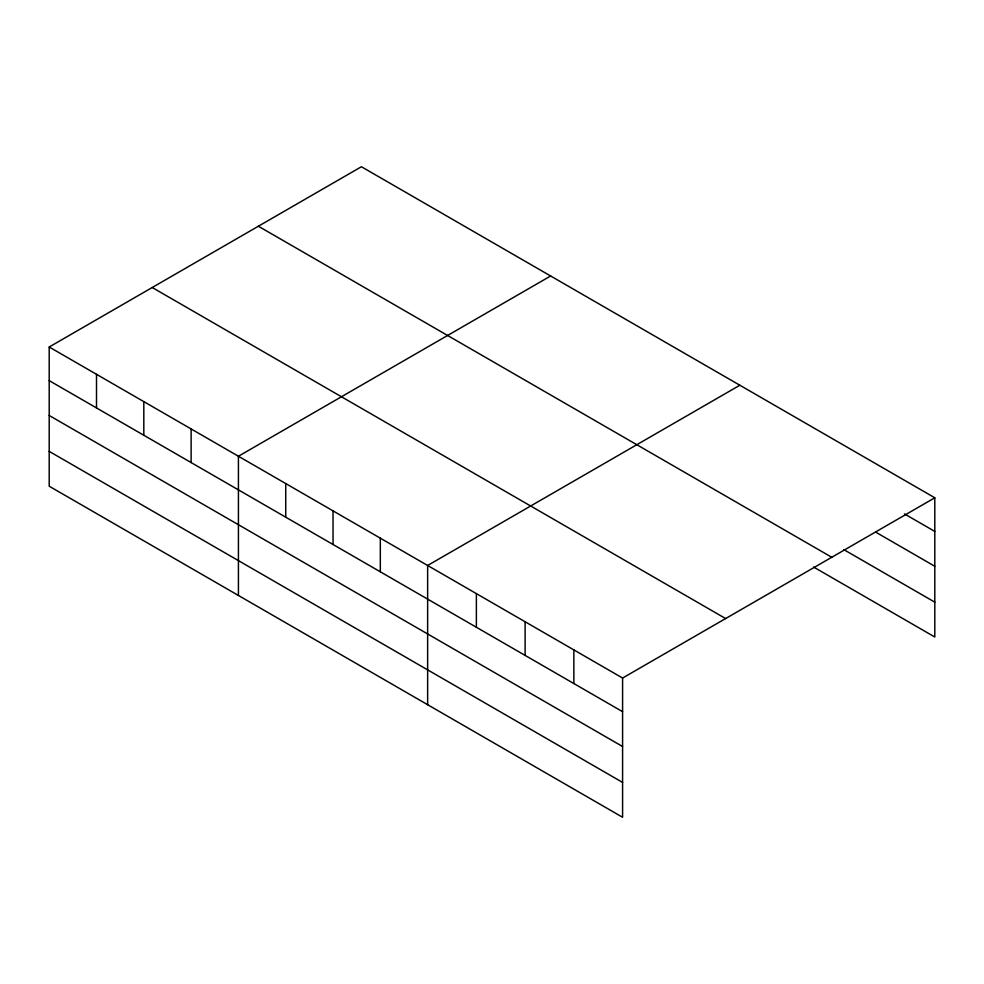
<?xml version="1.0" encoding="UTF-8"?>
<svg xmlns="http://www.w3.org/2000/svg" width="984" height="984" viewBox="0 0 984 984"><rect width="100%" height="100%" fill="white"/><g stroke="black" fill="none" stroke-linecap="round" stroke-linejoin="round"><path stroke-width="1.48" d="M49.2 346.995L622.589 678.038L622.589 817.261L49.2 486.207L49.2 346.995L361.411 166.739L934.8 497.793L934.8 637.005L813.608 567.042M550.622 275.987L238.423 456.244L238.423 595.455M739.845 385.236L427.634 565.48L427.634 704.704M622.589 678.038L934.8 497.793M904.505 513.931L934.8 531.422M875.526 532.037L934.8 566.267M843.915 549.687L934.8 602.159M258.374 226.222L831.775 557.276M152.225 287.512L725.626 618.555M49.2 380.623L622.589 711.678M49.2 415.469L622.589 746.512M49.2 451.373L622.589 782.415M573.856 649.895L573.856 683.536M525.112 621.765L525.112 655.393M476.379 593.623L476.379 627.251M380.328 538.174L380.328 571.802M333.035 510.868L333.035 544.496M285.729 483.55L285.729 517.178M191.117 428.926L191.117 462.566M143.812 401.62L143.812 435.248M96.506 374.301L96.506 407.942"/></g></svg>
